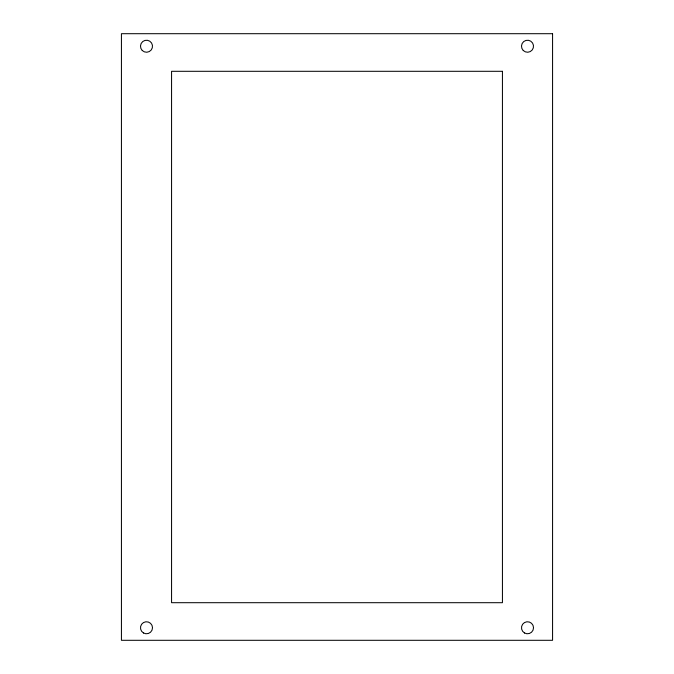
<?xml version="1.0" encoding="UTF-8"?>
<svg xmlns="http://www.w3.org/2000/svg" width="674" height="674" viewBox="0 0 674 674"><rect width="100%" height="100%" fill="white"/><g stroke="black" fill="none" stroke-linecap="round" stroke-linejoin="round"><path stroke-width="1.01" d="M552.57 33.7L121.43 33.7L121.43 640.3L552.57 640.3L552.57 33.7M502.433 71.301L171.567 71.301L171.567 602.699L502.433 602.699L502.433 71.301M142.248 50.491A6.015 6.015 0 0 0 152.307 47.787A6.015 6.015 0 0 0 144.944 40.423A6.015 6.015 0 0 0 142.248 50.491M523.251 50.491A6.015 6.015 0 0 0 533.311 47.787A6.015 6.015 0 0 0 525.947 40.423A6.015 6.015 0 0 0 523.251 50.491M524.498 632.979A6.015 6.015 0 0 0 533.522 627.764A6.015 6.015 0 0 0 524.498 622.557A6.015 6.015 0 0 0 524.498 632.979M143.486 632.979A6.015 6.015 0 0 0 152.509 627.764A6.015 6.015 0 0 0 143.486 622.557A6.015 6.015 0 0 0 143.486 632.979"/></g></svg>
